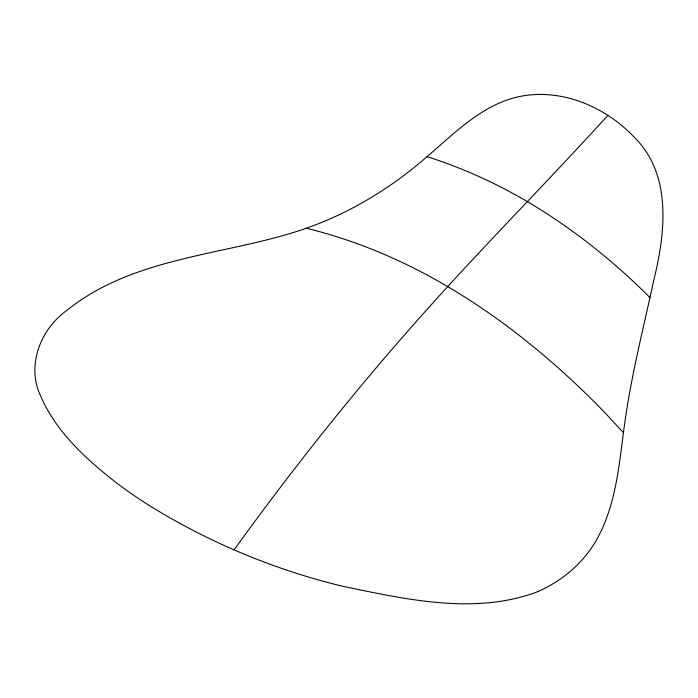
<?xml version="1.0" encoding="UTF-8"?>
<svg xmlns="http://www.w3.org/2000/svg" width="698" height="698" viewBox="0 0 698 698"><rect width="100%" height="100%" fill="white"/><g stroke="black" fill="none" stroke-linecap="round" stroke-linejoin="round"><path stroke-width="1.05" d="M234.074 549.858C293.308 467.808 356.425 388.533 423.843 313.036C483.723 245.775 547.389 182.021 607.897 115.336M538.114 591.538C475.329 615.4 406.236 599.364 342.805 586.32C274.742 569.847 209.243 542.651 149.704 505.762A398.741 316.438 15.8 0 1 115.947 482.475C85.924 458.987 56.233 432.027 40.824 396.385C26.062 365.717 40.405 329.238 66.973 310.278C131.154 258.74 217.008 255.826 292.828 232.687A316.159 221.641 7.1 0 0 306.047 228.333C349.995 212.916 390.479 188.399 425.579 157.905C452.985 134.74 479.29 106.977 515.124 97.537C557.719 86.77 603.517 105.171 633.156 136.145C672.602 173.767 665.43 233.036 653.625 280.901C644.289 324.256 633.348 367.305 626.507 411.166C619.379 455.62 618.515 503.153 594.809 542.878A150.096 131.015 28.3 0 1 587.489 553.444L584.776 556.803A158.036 137.916 27.6 0 1 538.088 591.494M649.969 297.592L643.416 291.092A342.308 178.182 37.2 0 0 600.289 252.65C558.845 218.849 513.013 190.118 463.42 169.884A330.512 173.47 36.9 0 0 427.045 156.657M623.462 432.751L605.847 413.687A394.44 176.96 37.2 0 0 576.4 384.519C508.048 320.234 428.345 265.816 338.321 237.25A371.929 169.78 36.5 0 0 306.317 228.237"/></g></svg>
